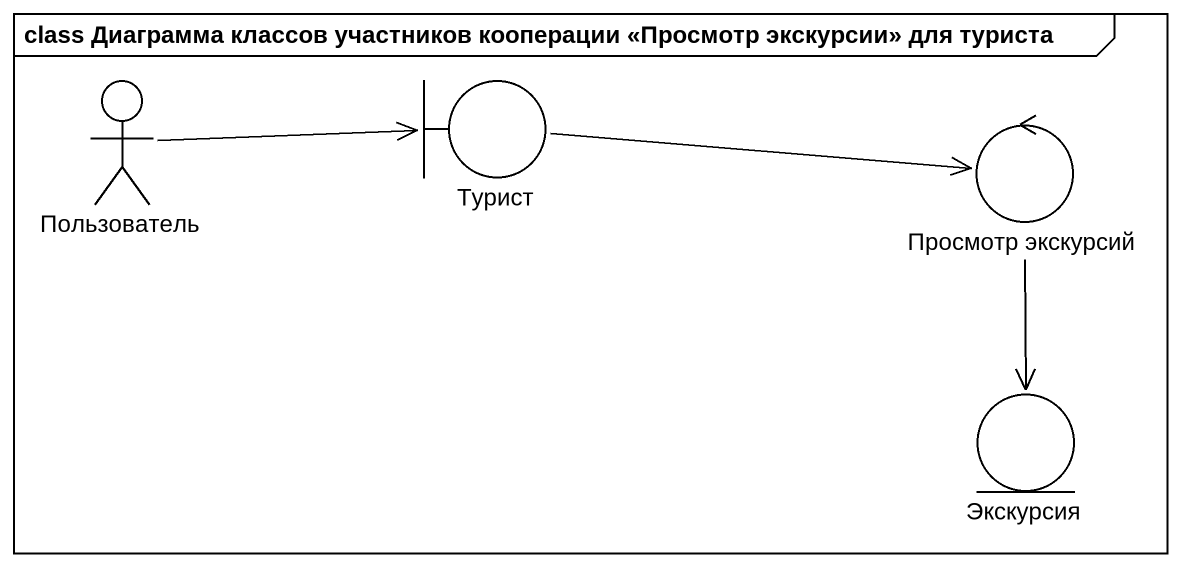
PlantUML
@startuml
mainframe class Диаграмма классов участников кооперации <<Просмотр экскурсии>> для туриста
actor Пользователь
boundary Турист
control "Просмотр экскурсий" as Просмотр_экскурсий
entity Экскурсия
Пользователь -right-> Турист
Турист -right-> Просмотр_экскурсий
Просмотр_экскурсий --> Экскурсия
@enduml
